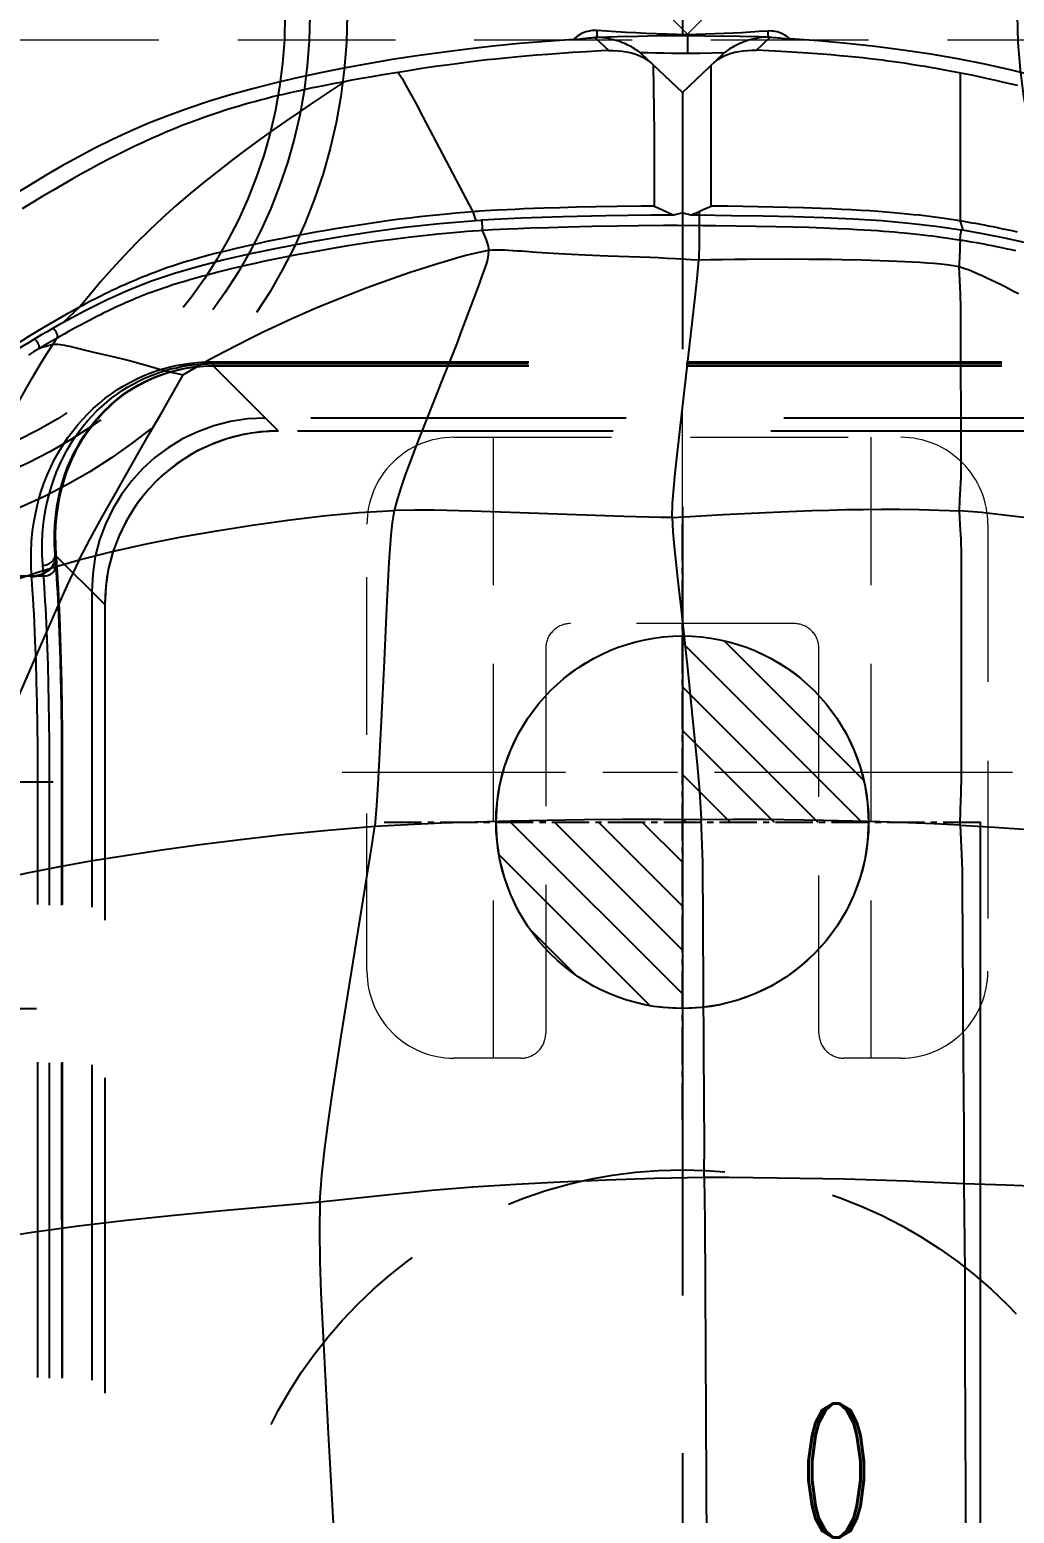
# Model space of a CAD drawing. Header units: inches. Extents: x 143011 to 144494, y -46023 to -44974.
# Drawn here: x 143759.3 to 143798.9, y -45371.7 to -45312 of the extents above; entities that cross this region are included whole.
import ezdxf

# ---------------------------------------------------------------- set-up
doc = ezdxf.new("R2010")
doc.units = ezdxf.units.IN
doc.header["$LTSCALE"] = 2
doc.header["$MEASUREMENT"] = 0
for name, pattern in [('ACAD_ISO08W100', [36, 24, -3, 6, -3]), ('CENTER', [50.8, 31.75, -6.35, 6.35, -6.35]), ('CENTER2', [1.125, 0.75, -0.125, 0.125, -0.125]), ('DASHED', [0.75, 0.5, -0.25]), ('HIDDEN', [9.525, 6.35, -3.175]), ('HIDDEN2', [4.7625, 3.175, -1.5875])]:
    doc.linetypes.add(name, pattern=pattern)
doc.layers.get('0').update_dxf_attribs({"linetype": 'CONTINUOUS'})
for name, color, linetype in [('CAV-COR', 1, 'CONTINUOUS'), ('DEFAULT_2', 8, 'HIDDEN'), ('PIN', 4, 'CONTINUOUS'), ('SP', 3, 'CONTINUOUS'), ('wr2', 41, 'DASHED')]:
    doc.layers.add(name, color=color, linetype=linetype)
for name, color, linetype, lineweight in [('dim', 3, 'CONTINUOUS', 15), ('WR', 122, 'HIDDEN', 18), ('斜頂座', 41, 'CONTINUOUS', 9), ('枕位', 75, 'CONTINUOUS', 15)]:
    doc.layers.add(name, color=color, linetype=linetype, lineweight=lineweight)
doc.styles.add('ROMANC', font='romanc', dxfattribs={"width": 0.6, "height": 1})
doc.styles.get("Standard").update_dxf_attribs({"font": 'txt.shx', "width": 0.67})

# ---------------------------------------------------------------- blocks, each defined once
blk = doc.blocks.new('20151030.171830')
at = {"color": 8, "linetype": 'HIDDEN'}
blk.add_circle((0, 0), 21.5, dxfattribs=at)
at = {"layer": 'SP', "linetype": 'CENTER', "ltscale": 0.25}
for p, q in [((0, -24), (0, 24)), ((-24, 0), (24, 0))]:
    blk.add_line(p, q, dxfattribs=at)
at = {"layer": 'SP', "linetype": 'HIDDEN'}
for radius in [20, 19]:
    blk.add_circle((0, 0), radius, dxfattribs=at)
at = {"layer": 'dim', "insert": (-5.289, -6.05), "char_height": 4.0633, "attachment_point": 5}
blk.add_mtext('Ø40', dxfattribs=at)
at = {"layer": 'SP'}
for s, p in [('S', (-6.081, 3.359)), ('P', (4.334, -7.124))]:
    blk.add_text(s, height=4.582, dxfattribs=at).set_placement(p)
blk = doc.blocks.new('20160901.140447')
at = {"layer": 'wr2', "linetype": 'CENTER', "ltscale": 0.2}
for p, q in [((0, -11), (0, 11)), ((-11, 0), (11, 0))]:
    blk.add_line(p, q, dxfattribs=at)
at = {"layer": 'wr2', "linetype": 'HIDDEN', "ltscale": 0.5}
for radius in [8, 5.5, 4]:
    blk.add_circle((0, 0), radius, dxfattribs=at)
blk = doc.blocks.new('20160916.084916')
at = {"layer": '斜頂座', "linetype": 'ACAD_ISO08W100', "ltscale": 0.25}
for p, q in [((-0.2, 12.5), (-0.2, -14.5)), ((-13.5, 0), (13.5, 0))]:
    blk.add_line(p, q, dxfattribs=at)
at = {"layer": '斜頂座', "linetype": 'HIDDEN2'}
for p, q in [((-7.8, 11.5), (-7.8, -13.5)), ((7.4, 11.5), (7.4, -13.5))]:
    blk.add_line(p, q, dxfattribs=at)
blk.add_lwpolyline([(-5.7, -5, 0.414214), (-4.7, -6), (4.3, -6, 0.414214), (5.3, -5), (5.3, 10.5, -0.414214), (6.3, 11.5), (9, 11.5, -0.414214), (12.5, 8), (12.5, -10, -0.414214), (9, -13.5), (-9, -13.5, -0.414214), (-12.5, -10), (-12.5, 8, -0.414214), (-9, 11.5), (-6.7, 11.5, -0.414214), (-5.7, 10.5), (-5.7, -5, 0.414214)], format="xyb", dxfattribs=at)

msp = doc.modelspace()

# ---------------------------------------------------------------- hatches: boundary and pattern name
at = {"layer": 'PIN', "linetype": 'Continuous'}
h = msp.add_hatch(dxfattribs=at)
h.set_pattern_fill('ANSI31', color=256, scale=10, angle=90, style=0)
h.set_pattern_definition([(135, (144042.1791, -45361.7186), (-0.8838835, -0.8838835), [])])
h.paths.add_polyline_path([(143785.577, -45343.919), (143778.077, -45343.919, 0.414214), (143785.577, -45351.419)])
h.paths.add_polyline_path([(143785.577, -45336.419), (143785.577, -45343.919), (143793.077, -45343.919, 0.414214)])

# ---------------------------------------------------------------- linework, layer by layer
at = {"linetype": 'CENTER', "ltscale": 0.5}
msp.add_line((143785.577, -45026.419), (143785.577, -45526.419), dxfattribs=at)
at = {"linetype": 'ByBlock'}
msp.add_line((143797.577, -45393.919), (143797.577, -45343.919), dxfattribs=at)
at = {"color": 8, "linetype": 'HIDDEN', "ltscale": 0.7}
msp.add_circle((143785.577, -45376.419), 18.5, dxfattribs=at)
at = {"layer": 'CAV-COR', "linetype": 'ByBlock'}
for p, q in [((143782.141, -45312.038), (143782.137, -45312.131)), ((143789.015, -45312.06), (143789.019, -45312.142)), ((143782.052, -45312.319), (143782.611, -45312.847)), ((143782.059, -45312.319), (143782.125, -45312.317)), ((143782.131, -45312.225), (143782.125, -45312.317)), ((143782.971, -45312.293), (143782.125, -45312.317)), ((143782.137, -45312.131), (143782.131, -45312.225)), ((143783.798, -45312.273), (143782.971, -45312.293)), ((143784.606, -45312.259), (143783.798, -45312.273)), ((143786.144, -45312.2), (143785.758, -45312.209)), ((143785.784, -45312.208), (143785.784, -45312.962)), ((143786.478, -45312.254), (143785.784, -45312.251)), ((143786.478, -45312.254), (143787.187, -45312.263)), ((143787.912, -45312.277), (143787.187, -45312.263)), ((143788.558, -45312.833), (143789.111, -45312.31)), ((143789.019, -45312.142), (143789.024, -45312.225)), ((143789.024, -45312.225), (143789.029, -45312.307)), ((143789.03, -45312.307), (143789.094, -45312.309)), ((143777.072, -45313.301), (143776.775, -45313.338)), ((143777.387, -45313.263), (143777.072, -45313.301)), ((143777.721, -45313.225), (143777.387, -45313.263)), ((143778.074, -45313.186), (143777.721, -45313.225)), ((143778.448, -45313.148), (143778.074, -45313.186)), ((143778.843, -45313.109), (143778.448, -45313.148)), ((143779.259, -45313.071), (143778.843, -45313.109)), ((143779.699, -45313.034), (143779.259, -45313.071)), ((143780.163, -45312.998), (143779.699, -45313.034)), ((143780.653, -45312.962), (143780.163, -45312.998)), ((143781.173, -45312.927), (143780.653, -45312.962)), ((143781.723, -45312.893), (143781.173, -45312.927)), ((143784.188, -45312.941), (143783.877, -45312.932)), ((143785.577, -45314.535), (143783.934, -45312.983)), ((143785.577, -45314.535), (143787.219, -45312.983)), ((143786.284, -45312.959), (143785.784, -45312.962)), ((143786.777, -45312.953), (143786.284, -45312.959)), ((143787.263, -45312.943), (143786.777, -45312.953)), ((143789.063, -45312.855), (143788.558, -45312.833)), ((143789.54, -45312.88), (143789.063, -45312.855)), ((143789.989, -45312.906), (143789.54, -45312.88)), ((143790.416, -45312.934), (143789.989, -45312.906)), ((143790.82, -45312.963), (143790.416, -45312.934)), ((143791.204, -45312.992), (143790.82, -45312.963)), ((143791.569, -45313.022), (143791.204, -45312.992)), ((143791.914, -45313.052), (143791.569, -45313.022)), ((143792.24, -45313.082), (143791.914, -45313.052)), ((143792.55, -45313.113), (143792.24, -45313.082)), ((143792.843, -45313.144), (143792.55, -45313.113)), ((143793.12, -45313.175), (143792.843, -45313.144)), ((143793.382, -45313.206), (143793.12, -45313.175)), ((143793.631, -45313.237), (143793.382, -45313.206)), ((143793.867, -45313.268), (143793.631, -45313.237)), ((143794.091, -45313.298), (143793.867, -45313.268)), ((143794.303, -45313.328), (143794.091, -45313.298)), ((143772.993, -45313.915), (143772.578, -45313.988)), ((143773.513, -45313.827), (143772.993, -45313.915)), ((143774.141, -45313.723), (143773.513, -45313.827)), ((143774.631, -45313.645), (143774.141, -45313.723)), ((143774.998, -45313.587), (143774.631, -45313.645)), ((143775.363, -45313.532), (143774.998, -45313.587)), ((143775.727, -45313.479), (143775.363, -45313.532)), ((143776.1, -45313.427), (143775.727, -45313.479)), ((143776.495, -45313.374), (143776.1, -45313.427)), ((143776.775, -45313.338), (143776.495, -45313.374)), ((143784.409, -45313.431), (143784.437, -45316.149)), ((143786.736, -45319.11), (143786.733, -45313.442)), ((143794.6, -45313.372), (143794.303, -45313.328)), ((143794.874, -45313.414), (143794.6, -45313.372)), ((143795.126, -45313.454), (143794.874, -45313.414)), ((143795.359, -45313.493), (143795.126, -45313.454)), ((143795.639, -45313.541), (143795.359, -45313.493)), ((143795.884, -45313.584), (143795.639, -45313.541)), ((143796.145, -45313.631), (143795.884, -45313.584)), ((143796.428, -45313.683), (143796.145, -45313.631)), ((143796.718, -45313.738), (143796.428, -45313.683)), ((143797.001, -45313.794), (143796.718, -45313.738)), ((143796.766, -45313.748), (143796.766, -45319.01)), ((143797.235, -45313.841), (143797.001, -45313.794)), ((143797.468, -45313.889), (143797.235, -45313.841)), ((143797.703, -45313.939), (143797.468, -45313.889)), ((143770.618, -45314.366), (143770.176, -45314.461)), ((143771.958, -45314.101), (143770.59, -45315.02)), ((143771.063, -45314.275), (143770.618, -45314.366)), ((143771.51, -45314.187), (143771.063, -45314.275)), ((143771.958, -45314.101), (143771.51, -45314.187)), ((143772.267, -45314.044), (143771.958, -45314.101)), ((143772.578, -45313.988), (143772.267, -45314.044)), ((143774.433, -45314.22), (143774.855, -45314.997)), ((143797.944, -45313.991), (143797.703, -45313.939)), ((143798.199, -45314.049), (143797.944, -45313.991)), ((143798.474, -45314.112), (143798.199, -45314.049)), ((143798.769, -45314.182), (143798.474, -45314.112)), ((143799.08, -45314.257), (143798.769, -45314.182)), ((143774.855, -45314.997), (143775.129, -45315.512)), ((143785.577, -45314.535), (143785.577, -45319.39)), ((143775.129, -45315.512), (143777.141, -45319.338)), ((143784.437, -45316.149), (143784.446, -45317.99)), ((143784.446, -45317.99), (143784.447, -45319.107)), ((143778.126, -45319.276), (143777.634, -45319.305)), ((143778.529, -45319.255), (143778.126, -45319.276)), ((143778.851, -45319.239), (143778.529, -45319.255)), ((143779.2, -45319.225), (143778.851, -45319.239)), ((143780.004, -45319.194), (143779.2, -45319.225)), ((143780.627, -45319.175), (143780.004, -45319.194)), ((143781.321, -45319.156), (143780.627, -45319.175)), ((143782.091, -45319.139), (143781.321, -45319.156)), ((143782.95, -45319.123), (143782.091, -45319.139)), ((143783.917, -45319.11), (143782.95, -45319.123)), ((143784.447, -45319.107), (143783.917, -45319.11)), ((143784.447, -45319.107), (143784.629, -45319.189)), ((143784.629, -45319.189), (143784.807, -45319.27)), ((143784.807, -45319.27), (143784.981, -45319.352)), ((143786.258, -45319.321), (143786.414, -45319.251)), ((143786.414, -45319.251), (143786.574, -45319.18)), ((143786.574, -45319.18), (143786.736, -45319.11)), ((143787.405, -45319.117), (143786.736, -45319.11)), ((143788.623, -45319.139), (143787.405, -45319.117)), ((143790.453, -45319.185), (143788.623, -45319.139)), ((143791.148, -45319.207), (143790.453, -45319.185)), ((143791.585, -45319.223), (143791.148, -45319.207)), ((143791.999, -45319.24), (143791.585, -45319.223)), ((143792.392, -45319.26), (143791.999, -45319.24)), ((143792.765, -45319.281), (143792.392, -45319.26)), ((143793.12, -45319.304), (143792.765, -45319.281)), ((143796.766, -45319.01), (143796.768, -45319.709)), ((143777.141, -45319.338), (143777.267, -45319.696)), ((143785.577, -45319.39), (143785.539, -45319.398)), ((143785.614, -45319.398), (143785.539, -45319.398)), ((143785.614, -45319.398), (143785.577, -45319.39)), ((143785.922, -45319.477), (143786.032, -45319.425)), ((143786.26, -45319.479), (143785.922, -45319.477)), ((143786.032, -45319.425), (143786.144, -45319.373)), ((143786.144, -45319.373), (143786.258, -45319.321)), ((143786.258, -45319.674), (143786.257, -45319.819)), ((143786.257, -45319.819), (143786.257, -45319.895)), ((143786.416, -45319.897), (143786.257, -45319.895)), ((143786.258, -45319.321), (143786.261, -45319.479)), ((143793.456, -45319.327), (143793.12, -45319.304)), ((143793.776, -45319.351), (143793.456, -45319.327)), ((143794.077, -45319.376), (143793.776, -45319.351)), ((143794.361, -45319.401), (143794.077, -45319.376)), ((143794.627, -45319.427), (143794.361, -45319.401)), ((143794.877, -45319.454), (143794.627, -45319.427)), ((143795.11, -45319.48), (143794.877, -45319.454)), ((143795.329, -45319.506), (143795.11, -45319.48)), ((143795.535, -45319.532), (143795.329, -45319.506)), ((143795.733, -45319.558), (143795.535, -45319.532)), ((143795.925, -45319.585), (143795.733, -45319.558)), ((143796.768, -45319.709), (143796.876, -45320.083)), ((143797.39, -45319.814), (143797.252, -45319.79)), ((143797.6, -45319.852), (143797.39, -45319.814)), ((143797.746, -45319.88), (143797.6, -45319.852)), ((143797.901, -45319.91), (143797.746, -45319.88)), ((143773.809, -45320.464), (143773.358, -45320.525)), ((143774.236, -45320.408), (143773.809, -45320.464)), ((143774.642, -45320.358), (143774.236, -45320.408)), ((143775.027, -45320.313), (143774.642, -45320.358)), ((143775.391, -45320.273), (143775.027, -45320.313)), ((143775.733, -45320.237), (143775.391, -45320.273)), ((143776.055, -45320.207), (143775.733, -45320.237)), ((143776.358, -45320.18), (143776.055, -45320.207)), ((143777.937, -45320.07), (143777.569, -45320.092)), ((143778.249, -45320.053), (143777.937, -45320.07)), ((143778.568, -45320.038), (143778.249, -45320.053)), ((143778.973, -45320.021), (143778.568, -45320.038)), ((143779.467, -45320.003), (143778.973, -45320.021)), ((143780.183, -45319.979), (143779.467, -45320.003)), ((143780.966, -45319.957), (143780.183, -45319.979)), ((143781.936, -45319.934), (143780.966, -45319.957)), ((143782.973, -45319.913), (143781.936, -45319.934)), ((143783.814, -45319.902), (143782.973, -45319.913)), ((143786.929, -45319.901), (143786.416, -45319.897)), ((143789.345, -45319.942), (143786.929, -45319.901)), ((143790.033, -45319.958), (143789.345, -45319.942)), ((143790.67, -45319.976), (143790.033, -45319.958)), ((143791.256, -45319.996), (143790.67, -45319.976)), ((143791.795, -45320.018), (143791.256, -45319.996)), ((143792.293, -45320.041), (143791.795, -45320.018)), ((143792.603, -45320.058), (143792.293, -45320.041)), ((143792.896, -45320.074), (143792.603, -45320.058)), ((143793.172, -45320.091), (143792.896, -45320.074)), ((143793.43, -45320.109), (143793.172, -45320.091)), ((143793.673, -45320.126), (143793.43, -45320.109)), ((143793.902, -45320.144), (143793.673, -45320.126)), ((143794.118, -45320.162), (143793.902, -45320.144)), ((143794.321, -45320.181), (143794.118, -45320.162)), ((143794.513, -45320.199), (143794.321, -45320.181)), ((143794.78, -45320.226), (143794.513, -45320.199)), ((143795.027, -45320.252), (143794.78, -45320.226)), ((143795.255, -45320.278), (143795.027, -45320.252)), ((143795.462, -45320.302), (143795.255, -45320.278)), ((143795.649, -45320.325), (143795.462, -45320.302)), ((143795.821, -45320.347), (143795.649, -45320.325)), ((143795.985, -45320.369), (143795.821, -45320.347)), ((143796.195, -45320.398), (143795.985, -45320.369)), ((143796.876, -45320.083), (143796.806, -45320.073)), ((143798.153, -45319.96), (143797.901, -45319.91)), ((143798.434, -45320.018), (143798.153, -45319.96)), ((143798.637, -45320.061), (143798.434, -45320.018)), ((143798.852, -45320.108), (143798.637, -45320.061)), ((143799.078, -45320.16), (143798.852, -45320.108)), ((143770.977, -45320.905), (143770.362, -45321.016)), ((143771.56, -45320.805), (143770.977, -45320.905)), ((143772.111, -45320.713), (143771.56, -45320.805)), ((143773.358, -45320.525), (143772.882, -45320.594)), ((143780.143, -45321.001), (143779.71, -45320.972)), ((143780.611, -45321.028), (143780.143, -45321.001)), ((143781.119, -45321.055), (143780.611, -45321.028)), ((143781.671, -45321.081), (143781.119, -45321.055)), ((143782.582, -45321.119), (143781.671, -45321.081)), ((143797.223, -45320.557), (143797.018, -45320.523)), ((143797.427, -45320.593), (143797.223, -45320.557)), ((143797.578, -45320.62), (143797.427, -45320.593)), ((143797.73, -45320.648), (143797.578, -45320.62)), ((143797.886, -45320.678), (143797.73, -45320.648)), ((143798.052, -45320.711), (143797.886, -45320.678)), ((143798.234, -45320.748), (143798.052, -45320.711)), ((143798.438, -45320.79), (143798.234, -45320.748)), ((143798.666, -45320.838), (143798.438, -45320.79)), ((143798.832, -45320.875), (143798.666, -45320.838)), ((143799.011, -45320.915), (143798.832, -45320.875)), ((143789.695, -45321.252), (143788.174, -45321.254)), ((143790.67, -45321.255), (143789.695, -45321.252)), ((143792.802, -45321.289), (143792.001, -45321.271)), ((143761.971, -45322.83), (143761.726, -45322.956)), ((143762.137, -45322.745), (143761.971, -45322.83)), ((143762.308, -45322.659), (143762.137, -45322.745)), ((143777.316, -45322.453), (143776.692, -45324.112)), ((143785.497, -45327.948), (143786.095, -45322.771)), ((143761.325, -45323.17), (143760.628, -45323.812)), ((143761.726, -45322.956), (143761.486, -45323.083)), ((143762.289, -45323.412), (143762.146, -45323.484)), ((143762.441, -45323.338), (143762.289, -45323.412)), ((143760.246, -45324.026), (143760, -45324.167)), ((143760.502, -45323.882), (143760.246, -45324.026)), ((143760.628, -45323.812), (143760.502, -45323.882)), ((143761.016, -45324.077), (143760.861, -45324.164)), ((143761.136, -45324.011), (143761.016, -45324.077)), ((143761.262, -45323.943), (143761.136, -45324.011)), ((143761.396, -45323.871), (143761.262, -45323.943)), ((143761.541, -45323.794), (143761.396, -45323.871)), ((143761.703, -45323.71), (143761.541, -45323.794)), ((143761.881, -45323.618), (143761.703, -45323.71)), ((143762.009, -45323.552), (143761.881, -45323.618)), ((143762.146, -45323.484), (143762.009, -45323.552)), ((143759.751, -45324.311), (143759.501, -45324.458)), ((143760, -45324.167), (143759.751, -45324.311)), ((143760.285, -45324.599), (143760.226, -45324.686)), ((143760.344, -45324.511), (143760.285, -45324.599)), ((143760.405, -45324.422), (143760.344, -45324.511)), ((143760.709, -45324.249), (143760.482, -45324.378)), ((143760.861, -45324.164), (143760.709, -45324.249)), ((143776.492, -45324.635), (143776.281, -45325.179)), ((143776.692, -45324.112), (143776.492, -45324.635)), ((143759.452, -45324.981), (143759.245, -45325.106)), ((143759.664, -45324.854), (143759.452, -45324.981)), ((143759.946, -45324.688), (143759.664, -45324.854)), ((143761.812, -45324.971), (143762.531, -45325.141)), ((143762.531, -45325.141), (143763.04, -45325.265)), ((143776.281, -45325.179), (143775.94, -45326.039)), ((143763.988, -45325.514), (143764.582, -45325.687)), ((143775.94, -45326.039), (143775.302, -45327.636)), ((143775.302, -45327.636), (143775.02, -45328.348)), ((143796.803, -45329.555), (143796.805, -45328.009)), ((143777.095, -45331.398), (143775.59, -45331.357)), ((143779.796, -45331.483), (143777.095, -45331.398)), ((143783.221, -45331.605), (143779.796, -45331.483)), ((143784.225, -45331.636), (143783.221, -45331.605)), ((143785.169, -45331.648), (143785.66, -45331.626)), ((143773.762, -45333.446), (143773.668, -45335.28)), ((143796.817, -45335.994), (143796.814, -45333.157)), ((143785.386, -45334.095), (143785.541, -45335.484)), ((143773.668, -45335.28), (143773.572, -45337.418)), ((143785.541, -45335.484), (143785.793, -45337.833)), ((143773.572, -45337.418), (143773.447, -45339.832)), ((143785.793, -45337.833), (143785.979, -45339.614)), ((143773.447, -45339.832), (143773.321, -45342.4)), ((143796.822, -45342.06), (143796.814, -45340.629)), ((143773.08, -45344.884), (143773.195, -45344.082)), ((143786.397, -45345.546), (143786.337, -45343.8)), ((143788.869, -45343.813), (143787.619, -45343.803)), ((143771.843, -45352.537), (143773.08, -45344.884)), ((143786.426, -45350.569), (143786.397, -45345.546)), ((143786.459, -45355.251), (143786.426, -45350.569)), ((143771.494, -45354.797), (143771.843, -45352.537)), ((143796.909, -45356.346), (143796.916, -45358.47)), ((143786.456, -45358.208), (143786.484, -45359.982)), ((143786.456, -45358.208), (143787.463, -45358.21)), ((143787.463, -45358.21), (143789.4, -45358.232)), ((143796.916, -45358.47), (143796.946, -45362.032)), ((143770.987, -45359.209), (143773.922, -45358.892)), ((143786.484, -45359.982), (143786.559, -45373.915)), ((143771.312, -45368.533), (143771.594, -45373.506)), ((143796.972, -45371.61), (143796.973, -45375.759))]:
    msp.add_line(p, q, dxfattribs=at)
for points in [[(143782.141, -45312.038), (143782.078, -45312.035), (143782.014, -45312.036), (143781.95, -45312.04), (143781.885, -45312.048), (143781.82, -45312.059), (143781.755, -45312.074), (143781.69, -45312.094), (143781.624, -45312.117), (143781.56, -45312.145), (143781.496, -45312.176), (143781.432, -45312.212), (143781.371, -45312.253), (143781.31, -45312.297), (143781.252, -45312.345), (143781.194, -45312.397)], [(143785.808, -45312.209), (143785.373, -45312.198), (143784.945, -45312.186), (143784.525, -45312.171), (143784.114, -45312.153), (143783.71, -45312.134), (143783.311, -45312.112), (143782.916, -45312.089), (143782.526, -45312.065), (143782.141, -45312.038)], [(143789.015, -45312.06), (143788.672, -45312.083), (143788.325, -45312.105), (143787.974, -45312.125), (143787.62, -45312.143), (143787.262, -45312.16), (143786.897, -45312.175), (143786.524, -45312.188), (143786.144, -45312.2)], [(143789.914, -45312.377), (143789.844, -45312.319), (143789.773, -45312.267), (143789.7, -45312.221), (143789.625, -45312.181), (143789.549, -45312.146), (143789.472, -45312.117), (143789.395, -45312.095), (143789.318, -45312.077), (143789.242, -45312.065), (143789.166, -45312.058), (143789.09, -45312.056), (143789.015, -45312.06)], [(143781.194, -45312.397), (143780.1, -45312.475), (143779.024, -45312.566), (143777.964, -45312.67), (143776.922, -45312.787), (143775.897, -45312.917), (143774.887, -45313.059), (143773.894, -45313.212), (143772.916, -45313.377), (143771.954, -45313.555), (143771.006, -45313.744), (143770.075, -45313.945), (143769.162, -45314.16), (143768.266, -45314.389), (143767.389, -45314.631), (143766.535, -45314.889), (143765.705, -45315.164), (143764.898, -45315.455), (143764.117, -45315.761), (143763.363, -45316.085), (143762.635, -45316.424), (143761.928, -45316.774), (143761.245, -45317.134), (143760.583, -45317.504), (143759.935, -45317.879), (143759.3, -45318.26), (143758.678, -45318.645)], [(143781.194, -45312.397), (143781.289, -45312.389), (143781.381, -45312.381), (143781.469, -45312.372), (143781.552, -45312.363), (143781.632, -45312.354), (143781.709, -45312.345), (143781.783, -45312.338), (143781.854, -45312.332), (143781.923, -45312.327), (143781.992, -45312.322), (143782.059, -45312.319)], [(143783.785, -45312.86), (143783.733, -45312.823), (143783.677, -45312.785), (143783.616, -45312.748), (143783.551, -45312.71), (143783.483, -45312.672), (143783.411, -45312.635), (143783.335, -45312.599), (143783.256, -45312.563), (143783.173, -45312.529), (143783.086, -45312.496), (143782.996, -45312.464), (143782.902, -45312.435), (143782.804, -45312.408), (143782.701, -45312.383), (143782.595, -45312.361), (143782.484, -45312.343), (143782.368, -45312.33), (143782.249, -45312.321), (143782.125, -45312.318)], [(143785.784, -45312.251), (143785.396, -45312.252), (143784.606, -45312.259)], [(143789.029, -45312.308), (143788.905, -45312.312), (143788.785, -45312.321), (143788.669, -45312.336), (143788.557, -45312.355), (143788.449, -45312.377), (143788.345, -45312.403), (143788.245, -45312.432), (143788.149, -45312.463), (143788.058, -45312.496), (143787.97, -45312.53), (143787.886, -45312.566), (143787.806, -45312.602), (143787.73, -45312.64), (143787.657, -45312.678), (143787.589, -45312.716), (143787.524, -45312.754), (143787.464, -45312.793), (143787.407, -45312.831), (143787.355, -45312.869), (143787.307, -45312.906), (143787.263, -45312.943)], [(143789.029, -45312.307), (143788.653, -45312.296), (143787.912, -45312.277)], [(143789.094, -45312.309), (143789.159, -45312.312), (143789.225, -45312.316)], [(143789.225, -45312.316), (143789.292, -45312.32), (143789.36, -45312.326), (143789.431, -45312.332), (143789.504, -45312.339), (143789.579, -45312.347), (143789.658, -45312.355), (143789.74, -45312.362), (143789.914, -45312.377)], [(143799.87, -45313.884), (143798.824, -45313.631), (143797.758, -45313.395), (143796.676, -45313.181), (143795.576, -45312.992), (143794.46, -45312.825), (143793.335, -45312.68), (143792.203, -45312.557), (143791.063, -45312.456), (143789.914, -45312.377)], [(143782.611, -45312.847), (143782.306, -45312.862), (143781.723, -45312.893)], [(143782.611, -45312.847), (143782.795, -45312.844), (143782.975, -45312.85), (143783.148, -45312.865), (143783.315, -45312.89), (143783.475, -45312.923), (143783.625, -45312.964), (143783.766, -45313.012), (143783.896, -45313.066), (143784.016, -45313.127)], [(143783.877, -45312.932), (143783.833, -45312.896), (143783.785, -45312.86)], [(143783.877, -45312.932), (143783.887, -45312.94), (143783.897, -45312.949), (143783.906, -45312.957), (143783.916, -45312.965), (143783.925, -45312.974), (143783.934, -45312.983)], [(143784.016, -45313.127), (143784.126, -45313.193), (143784.224, -45313.264), (143784.312, -45313.34)], [(143785.784, -45312.962), (143785.459, -45312.96), (143785.137, -45312.958), (143784.817, -45312.954), (143784.501, -45312.948), (143784.188, -45312.941)], [(143786.844, -45313.337), (143786.933, -45313.26), (143787.033, -45313.188), (143787.144, -45313.12)], [(143787.144, -45313.12), (143787.267, -45313.058), (143787.4, -45313.002), (143787.543, -45312.953), (143787.695, -45312.912), (143787.855, -45312.878), (143788.023, -45312.853), (143788.196, -45312.838), (143788.375, -45312.831), (143788.558, -45312.833)], [(143787.263, -45312.943), (143787.255, -45312.949), (143787.248, -45312.956), (143787.241, -45312.963), (143787.233, -45312.969), (143787.226, -45312.976), (143787.219, -45312.983)], [(143774.141, -45313.723), (143774.29, -45313.969), (143774.433, -45314.22)], [(143770.176, -45314.461), (143769.956, -45314.509), (143769.737, -45314.559), (143769.518, -45314.609), (143769.299, -45314.661), (143769.079, -45314.715), (143768.857, -45314.771), (143768.632, -45314.829), (143768.404, -45314.89), (143768.171, -45314.954), (143767.933, -45315.022), (143767.688, -45315.093), (143767.437, -45315.169), (143767.178, -45315.25), (143766.912, -45315.337), (143766.638, -45315.429), (143766.357, -45315.526), (143766.068, -45315.63), (143765.773, -45315.74), (143765.47, -45315.856), (143765.162, -45315.98), (143764.847, -45316.109), (143764.526, -45316.246), (143764.2, -45316.391), (143763.868, -45316.542), (143763.531, -45316.701), (143763.188, -45316.867), (143762.84, -45317.041), (143762.486, -45317.222), (143762.126, -45317.411), (143761.759, -45317.607), (143761.385, -45317.812), (143761.006, -45318.025), (143760.62, -45318.246), (143760.226, -45318.476), (143759.824, -45318.713), (143759.415, -45318.959), (143758.997, -45319.216)], [(143770.59, -45315.02), (143770.106, -45315.348), (143769.609, -45315.691), (143769.095, -45316.05), (143768.564, -45316.429), (143768.019, -45316.829), (143767.465, -45317.246), (143766.902, -45317.682), (143766.332, -45318.136), (143765.765, -45318.604), (143765.203, -45319.086), (143764.648, -45319.584), (143764.11, -45320.092), (143763.591, -45320.607), (143763.089, -45321.128), (143762.61, -45321.646), (143762.157, -45322.158), (143761.729, -45322.666), (143761.325, -45323.17)], [(143777.267, -45319.696), (143775.8, -45319.817), (143774.391, -45319.976), (143773.038, -45320.158), (143771.742, -45320.359), (143770.5, -45320.573), (143769.314, -45320.797), (143768.195, -45321.031), (143767.134, -45321.276), (143766.108, -45321.539), (143765.131, -45321.824), (143764.204, -45322.136), (143763.293, -45322.492), (143762.391, -45322.898), (143761.505, -45323.34), (143760.628, -45323.812)], [(143776.109, -45319.429), (143775.377, -45319.503), (143774.996, -45319.544), (143774.603, -45319.59), (143774.198, -45319.641), (143773.784, -45319.695), (143773.356, -45319.755), (143772.918, -45319.819), (143772.478, -45319.886), (143772.036, -45319.956), (143771.593, -45320.029), (143771.159, -45320.103), (143770.738, -45320.177), (143770.327, -45320.251), (143769.932, -45320.324), (143769.556, -45320.397), (143769.195, -45320.469), (143768.85, -45320.54), (143768.521, -45320.61), (143768.208, -45320.678), (143767.907, -45320.746), (143767.619, -45320.813), (143767.342, -45320.879), (143767.075, -45320.945), (143766.818, -45321.01), (143766.571, -45321.074), (143766.331, -45321.138), (143766.098, -45321.202), (143765.873, -45321.267), (143765.655, -45321.331), (143765.445, -45321.395), (143765.242, -45321.46), (143765.047, -45321.524), (143764.86, -45321.587), (143764.68, -45321.651), (143764.507, -45321.714), (143764.34, -45321.776), (143764.179, -45321.837), (143764.024, -45321.897), (143763.875, -45321.956), (143763.732, -45322.014), (143763.595, -45322.071), (143763.463, -45322.127), (143763.336, -45322.181), (143763.214, -45322.235), (143763.098, -45322.286), (143762.986, -45322.337), (143762.878, -45322.386), (143762.775, -45322.434), (143762.676, -45322.481), (143762.579, -45322.527), (143762.486, -45322.572), (143762.308, -45322.659)], [(143777.141, -45319.338), (143776.804, -45319.36), (143776.46, -45319.392), (143776.109, -45319.429)], [(143777.634, -45319.305), (143777.436, -45319.317), (143777.338, -45319.323), (143777.239, -45319.33), (143777.141, -45319.338)], [(143777.496, -45319.681), (143777.458, -45319.683), (143777.267, -45319.696)], [(143780.763, -45319.544), (143779.92, -45319.57), (143779.094, -45319.6), (143778.286, -45319.635), (143777.496, -45319.681)], [(143777.496, -45319.681), (143777.501, -45319.725), (143777.506, -45319.773), (143777.51, -45319.824), (143777.513, -45319.875), (143777.515, -45319.926), (143777.517, -45319.974), (143777.518, -45320.02), (143777.517, -45320.06), (143777.516, -45320.095)], [(143785.236, -45319.476), (143784.308, -45319.479), (143783.396, -45319.489), (143782.501, -45319.504), (143780.763, -45319.544)], [(143785.38, -45319.892), (143785.095, -45319.891), (143784.813, -45319.892), (143783.814, -45319.902)], [(143784.981, -45319.352), (143785.152, -45319.435), (143785.236, -45319.476)], [(143785.539, -45319.398), (143785.485, -45319.41), (143785.432, -45319.422), (143785.381, -45319.435), (143785.331, -45319.449), (143785.283, -45319.462), (143785.236, -45319.476)], [(143786.257, -45319.895), (143785.96, -45319.897), (143785.38, -45319.892)], [(143785.922, -45319.477), (143785.872, -45319.463), (143785.822, -45319.448), (143785.771, -45319.435), (143785.719, -45319.422), (143785.667, -45319.409), (143785.614, -45319.398)], [(143786.257, -45319.895), (143786.256, -45320.35), (143786.255, -45320.581), (143786.252, -45320.813), (143786.247, -45321.047), (143786.238, -45321.282)], [(143786.26, -45319.479), (143786.259, -45319.524), (143786.258, -45319.674)], [(143796.806, -45320.073), (143795.78, -45319.926), (143794.712, -45319.803), (143793.605, -45319.706), (143792.458, -45319.635), (143791.277, -45319.583), (143790.066, -45319.545), (143788.826, -45319.518), (143787.557, -45319.495), (143786.26, -45319.479)], [(143796.582, -45319.679), (143796.395, -45319.652), (143796.301, -45319.638), (143795.925, -45319.585)], [(143796.768, -45319.709), (143796.676, -45319.693), (143796.582, -45319.679)], [(143797.252, -45319.79), (143797.183, -45319.777), (143797.114, -45319.765), (143797.045, -45319.754), (143796.976, -45319.743), (143796.907, -45319.731), (143796.838, -45319.719), (143796.768, -45319.709)], [(143776.912, -45320.136), (143776.78, -45320.146), (143776.358, -45320.18)], [(143777.569, -45320.092), (143777.402, -45320.102), (143776.912, -45320.136)], [(143777.516, -45320.095), (143777.559, -45320.19), (143777.6, -45320.283), (143777.64, -45320.375), (143777.678, -45320.466), (143777.711, -45320.555), (143777.739, -45320.643), (143777.761, -45320.731), (143777.774, -45320.817), (143777.779, -45320.903)], [(143796.761, -45320.482), (143796.709, -45320.474), (143796.195, -45320.398)], [(143796.761, -45320.482), (143796.755, -45320.656), (143796.748, -45320.833), (143796.734, -45321.191)], [(143796.806, -45320.073), (143796.794, -45320.117), (143796.784, -45320.164), (143796.774, -45320.214), (143796.767, -45320.264), (143796.761, -45320.314), (143796.758, -45320.362), (143796.756, -45320.407), (143796.757, -45320.447), (143796.761, -45320.482)], [(143797.018, -45320.523), (143796.864, -45320.498), (143796.812, -45320.49), (143796.761, -45320.482)], [(143805.191, -45322.341), (143804.217, -45321.998), (143803.256, -45321.675), (143802.307, -45321.372), (143801.37, -45321.092), (143800.441, -45320.838), (143799.525, -45320.61), (143798.626, -45320.408), (143797.742, -45320.232), (143796.876, -45320.083)], [(143770.362, -45321.016), (143770.04, -45321.076), (143769.709, -45321.14), (143769.377, -45321.206), (143769.04, -45321.274), (143768.703, -45321.345), (143768.375, -45321.417), (143768.062, -45321.487), (143767.759, -45321.556), (143767.469, -45321.625), (143767.194, -45321.691), (143766.933, -45321.756), (143766.682, -45321.821), (143766.442, -45321.884), (143766.213, -45321.945), (143765.993, -45322.006), (143765.783, -45322.066), (143765.581, -45322.125), (143765.388, -45322.183), (143765.203, -45322.241), (143765.026, -45322.297), (143764.856, -45322.353), (143764.692, -45322.408), (143764.535, -45322.462), (143764.384, -45322.516), (143764.237, -45322.569), (143764.097, -45322.621), (143763.962, -45322.673), (143763.832, -45322.724), (143763.708, -45322.774), (143763.588, -45322.822), (143763.473, -45322.87), (143763.362, -45322.917), (143763.256, -45322.963), (143763.153, -45323.008), (143763.054, -45323.052), (143762.957, -45323.095), (143762.774, -45323.179)], [(143777.779, -45320.903), (143777.498, -45320.952), (143777.211, -45321.016), (143776.918, -45321.09), (143776.618, -45321.17), (143776.312, -45321.256), (143775.998, -45321.348), (143775.677, -45321.447), (143775.348, -45321.551), (143775.01, -45321.661), (143774.663, -45321.775), (143774.307, -45321.894), (143773.94, -45322.02), (143773.564, -45322.153), (143773.179, -45322.292), (143772.782, -45322.44), (143772.376, -45322.595), (143771.959, -45322.759), (143771.531, -45322.932), (143771.093, -45323.113), (143770.644, -45323.304), (143770.183, -45323.506), (143769.712, -45323.717), (143769.229, -45323.939), (143768.731, -45324.176), (143768.218, -45324.427), (143767.69, -45324.692), (143767.143, -45324.974), (143766.575, -45325.277), (143765.988, -45325.603), (143765.475, -45325.898)], [(143772.882, -45320.594), (143772.632, -45320.632), (143772.111, -45320.713)], [(143777.779, -45320.903), (143777.765, -45321.076), (143777.728, -45321.256), (143777.672, -45321.442), (143777.607, -45321.633)], [(143779.71, -45320.972), (143779.119, -45320.929), (143778.935, -45320.917), (143778.757, -45320.906), (143778.583, -45320.897), (143778.414, -45320.889), (143778.249, -45320.884), (143778.088, -45320.882), (143777.931, -45320.887), (143777.779, -45320.903)], [(143777.607, -45321.633), (143777.468, -45322.032), (143777.394, -45322.239), (143777.316, -45322.453)], [(143785.301, -45321.231), (143784.966, -45321.213), (143784.622, -45321.197), (143784.276, -45321.183), (143782.582, -45321.119)], [(143786.238, -45321.282), (143785.935, -45321.271), (143785.301, -45321.231)], [(143786.095, -45322.771), (143786.175, -45322.025), (143786.238, -45321.282)], [(143788.174, -45321.254), (143787.671, -45321.259), (143787.183, -45321.267), (143786.705, -45321.278), (143786.238, -45321.282)], [(143792.001, -45321.271), (143791.574, -45321.264), (143790.67, -45321.255)], [(143796.726, -45321.56), (143796.484, -45321.514), (143796.232, -45321.48), (143795.972, -45321.452), (143795.704, -45321.426), (143795.429, -45321.403), (143795.143, -45321.383), (143794.846, -45321.365), (143794.539, -45321.35), (143794.219, -45321.336), (143793.886, -45321.322), (143793.54, -45321.31), (143792.802, -45321.289)], [(143796.734, -45321.191), (143796.728, -45321.374), (143796.726, -45321.56)], [(143796.791, -45323.802), (143796.789, -45323.21), (143796.776, -45322.641), (143796.748, -45322.09), (143796.726, -45321.56)], [(143799.106, -45322.641), (143798.916, -45322.541), (143798.728, -45322.444), (143798.543, -45322.349), (143798.361, -45322.258), (143798.183, -45322.17), (143798.009, -45322.087), (143797.84, -45322.007), (143797.676, -45321.931), (143797.518, -45321.861), (143797.366, -45321.795), (143797.221, -45321.733), (143797.085, -45321.678), (143796.957, -45321.629), (143796.837, -45321.589), (143796.726, -45321.56)], [(143761.325, -45323.17), (143761.087, -45323.297), (143760.838, -45323.435), (143760.074, -45323.874)], [(143761.486, -45323.083), (143761.406, -45323.126), (143761.325, -45323.17)], [(143762.774, -45323.179), (143762.687, -45323.22), (143762.603, -45323.26), (143762.441, -45323.338)], [(143760.074, -45323.874), (143759.814, -45324.026), (143759.549, -45324.184), (143759.279, -45324.348), (143759.005, -45324.518), (143758.728, -45324.692), (143758.447, -45324.87), (143758.16, -45325.055), (143757.866, -45325.246), (143757.567, -45325.443), (143756.949, -45325.858)], [(143760.246, -45324.026), (143760.283, -45324.06), (143760.316, -45324.1), (143760.346, -45324.145), (143760.371, -45324.192), (143760.391, -45324.241), (143760.404, -45324.29), (143760.411, -45324.337), (143760.412, -45324.382), (143760.405, -45324.422)], [(143796.805, -45328.009), (143796.788, -45325.035), (143796.791, -45323.802)], [(143759.501, -45324.458), (143759.245, -45324.611), (143758.996, -45324.762), (143758.753, -45324.911), (143758.516, -45325.059), (143758.286, -45325.204), (143758.06, -45325.349), (143757.838, -45325.492), (143757.409, -45325.774)], [(143759.501, -45324.458), (143759.538, -45324.492), (143759.572, -45324.532), (143759.603, -45324.576), (143759.628, -45324.623), (143759.649, -45324.672), (143759.663, -45324.721), (143759.67, -45324.768), (143759.671, -45324.813), (143759.664, -45324.854)], [(143760.482, -45324.378), (143760.335, -45324.462), (143759.946, -45324.688)], [(143760.226, -45324.686), (143760.33, -45324.673), (143760.428, -45324.674), (143760.523, -45324.684), (143760.617, -45324.698), (143760.714, -45324.714), (143760.812, -45324.732), (143760.911, -45324.753), (143761.013, -45324.776)], [(143758.019, -45328.506), (143758.874, -45326.962), (143759.147, -45326.477), (143759.417, -45326.007), (143759.686, -45325.551), (143759.953, -45325.111), (143760.226, -45324.686)], [(143760.226, -45324.686), (143760.14, -45324.706), (143760.05, -45324.729), (143759.957, -45324.756), (143759.861, -45324.786), (143759.764, -45324.819), (143759.664, -45324.854)], [(143761.013, -45324.776), (143761.222, -45324.828), (143761.812, -45324.971)], [(143763.04, -45325.265), (143763.409, -45325.356), (143763.6, -45325.406), (143763.793, -45325.459), (143763.988, -45325.514)], [(143764.582, -45325.687), (143764.786, -45325.745), (143764.987, -45325.796), (143765.183, -45325.84), (143765.359, -45325.874), (143765.475, -45325.898)], [(143763.166, -45329.939), (143764.14, -45328.243), (143764.616, -45327.425), (143765.076, -45326.619), (143765.475, -45325.898)], [(143785.169, -45331.648), (143785.187, -45331.068), (143785.23, -45330.472), (143785.289, -45329.861), (143785.497, -45327.948)], [(143775.02, -45328.348), (143774.873, -45328.726), (143774.562, -45329.537)], [(143761.297, -45333.354), (143761.74, -45332.5), (143762.206, -45331.649), (143762.681, -45330.797), (143763.166, -45329.939)], [(143774.562, -45329.537), (143774.404, -45329.969), (143774.251, -45330.419), (143774.104, -45330.883), (143773.978, -45331.362)], [(143796.733, -45331.383), (143796.749, -45330.949), (143796.78, -45330.5), (143796.799, -45330.035), (143796.803, -45329.555)], [(143761.297, -45333.354), (143762.624, -45333.011), (143764.001, -45332.703), (143765.41, -45332.431), (143766.832, -45332.181), (143768.26, -45331.952), (143769.69, -45331.749), (143771.122, -45331.58), (143772.554, -45331.445), (143773.978, -45331.362)], [(143773.978, -45331.362), (143773.897, -45331.847), (143773.84, -45332.356), (143773.795, -45332.89), (143773.762, -45333.446)], [(143775.59, -45331.357), (143774.797, -45331.349), (143773.978, -45331.362)], [(143785.169, -45331.648), (143784.705, -45331.648), (143784.225, -45331.636)], [(143785.169, -45331.648), (143785.198, -45332.221), (143785.251, -45332.82), (143785.314, -45333.445), (143785.386, -45334.095)], [(143785.66, -45331.626), (143787.226, -45331.528), (143787.779, -45331.497)], [(143787.779, -45331.497), (143788.937, -45331.441), (143789.542, -45331.416)], [(143789.542, -45331.416), (143790.81, -45331.37), (143791.473, -45331.35), (143792.158, -45331.332), (143792.864, -45331.32), (143793.59, -45331.314), (143794.339, -45331.316), (143795.114, -45331.326), (143795.912, -45331.346), (143796.733, -45331.383)], [(143796.814, -45333.157), (143796.797, -45332.536), (143796.76, -45331.945), (143796.733, -45331.383)], [(143805.214, -45332.617), (143804.248, -45332.435), (143803.297, -45332.263), (143802.339, -45332.097), (143801.371, -45331.938), (143800.402, -45331.791), (143799.449, -45331.661), (143798.523, -45331.547), (143797.617, -45331.451), (143796.733, -45331.383)], [(143752.941, -45336.683), (143753.31, -45336.489), (143753.705, -45336.285), (143754.121, -45336.08), (143754.555, -45335.873), (143755.007, -45335.663), (143755.481, -45335.448), (143755.978, -45335.228), (143756.502, -45335.005), (143757.057, -45334.778), (143757.645, -45334.546), (143758.27, -45334.31), (143758.943, -45334.071), (143759.669, -45333.831), (143760.453, -45333.592), (143761.297, -45333.354)], [(143761.297, -45333.354), (143760.797, -45334.393), (143760.338, -45335.413)], [(143760.338, -45335.413), (143759.487, -45337.35), (143759.087, -45338.274), (143758.704, -45339.181), (143758.337, -45340.075), (143757.989, -45340.953), (143757.658, -45341.818), (143757.346, -45342.667), (143757.05, -45343.503), (143756.767, -45344.327), (143756.494, -45345.14), (143756.23, -45345.941), (143755.991, -45346.723)], [(143796.814, -45340.629), (143796.812, -45337.561), (143796.817, -45335.994)], [(143785.979, -45339.614), (143786.174, -45341.594), (143786.264, -45342.667), (143786.337, -45343.8)], [(143773.321, -45342.4), (143773.268, -45343.242), (143773.195, -45344.082)], [(143796.761, -45344.035), (143796.778, -45343.402), (143796.809, -45342.743), (143796.822, -45342.06)], [(143773.195, -45344.082), (143774.51, -45344.006), (143775.862, -45343.949), (143777.25, -45343.901), (143778.672, -45343.863), (143780.128, -45343.832), (143781.622, -45343.809), (143783.156, -45343.794), (143784.728, -45343.793), (143787.619, -45343.803)], [(143755.991, -45346.723), (143756.986, -45346.467), (143758.06, -45346.209), (143759.215, -45345.955), (143760.448, -45345.712), (143761.757, -45345.479), (143763.147, -45345.252), (143764.614, -45345.03), (143766.16, -45344.816), (143767.789, -45344.61), (143769.505, -45344.414), (143771.308, -45344.234), (143773.195, -45344.082)], [(143796.761, -45344.035), (143795.722, -45343.983), (143794.652, -45343.94), (143793.553, -45343.904), (143792.427, -45343.874), (143791.274, -45343.848), (143788.869, -45343.813)], [(143796.761, -45344.035), (143796.784, -45344.615), (143796.819, -45345.218), (143796.841, -45345.843), (143796.846, -45346.489), (143796.869, -45350.869)], [(143796.761, -45344.035), (143798.142, -45344.115), (143799.498, -45344.214), (143800.827, -45344.33), (143802.145, -45344.463), (143803.44, -45344.606), (143804.68, -45344.748), (143805.848, -45344.892), (143806.955, -45345.038), (143808.065, -45345.199)], [(143796.869, -45350.869), (143796.872, -45351.693), (143796.909, -45356.346)], [(143770.987, -45359.209), (143771.066, -45358.131), (143771.182, -45357.038), (143771.33, -45355.931), (143771.494, -45354.797)], [(143786.456, -45358.208), (143786.465, -45356.747), (143786.459, -45355.251)], [(143773.922, -45358.892), (143775.497, -45358.738), (143777.147, -45358.602), (143778.869, -45358.488), (143780.662, -45358.393), (143782.526, -45358.314), (143784.458, -45358.25), (143786.456, -45358.208)], [(143789.4, -45358.232), (143791.229, -45358.261), (143792.109, -45358.279), (143792.967, -45358.302), (143793.803, -45358.329), (143794.616, -45358.361), (143795.406, -45358.396), (143796.916, -45358.47)], [(143796.916, -45358.47), (143798.613, -45358.521), (143800.229, -45358.582), (143801.766, -45358.662), (143803.224, -45358.754), (143804.608, -45358.851), (143805.931, -45358.954), (143807.194, -45359.065), (143808.396, -45359.182), (143809.542, -45359.303), (143810.629, -45359.432), (143811.653, -45359.572), (143812.625, -45359.731)], [(143754.266, -45361.355), (143755.896, -45361.013), (143757.611, -45360.704), (143759.399, -45360.424), (143761.261, -45360.171), (143763.178, -45359.941), (143765.116, -45359.735), (143767.062, -45359.547), (143769.02, -45359.375), (143770.987, -45359.209)], [(143770.987, -45359.209), (143770.964, -45360.371), (143770.978, -45361.587), (143771.027, -45362.859), (143771.312, -45368.533)], [(143796.946, -45362.032), (143796.957, -45365.746), (143796.958, -45367.647), (143796.972, -45371.61)]]:
    msp.add_lwpolyline(points, dxfattribs=at)
at = {"layer": 'DEFAULT_2', "color": 8, "linetype": 'HIDDEN'}
for p, q in [((143782.076, -45312.318), (143782.052, -45312.319)), ((143782.125, -45312.317), (143782.113, -45312.317)), ((143789.111, -45312.31), (143789.084, -45312.308)), ((143766.685, -45325.452), (143766.685, -45325.537)), ((143766.685, -45325.452), (143804.469, -45325.452)), ((143769.314, -45328.166), (143766.685, -45325.537)), ((143766.685, -45325.537), (143804.469, -45325.537)), ((143766.692, -45325.374), (143766.692, -45325.544)), ((143766.692, -45325.374), (143804.461, -45325.374)), ((143766.692, -45325.544), (143804.461, -45325.544)), ((143802.363, -45327.642), (143768.79, -45327.642)), ((143801.839, -45328.166), (143769.314, -45328.166)), ((143759.878, -45334.238), (143759.826, -45333.572)), ((143762.324, -45335.157), (143760.325, -45333.158)), ((143760.366, -45333.292), (143760.372, -45333.181)), ((143760.374, -45333.207), (143760.372, -45333.181)), ((143759.859, -45334.006), (143748.702, -45334.006)), ((143760.46, -45335.261), (143760.428, -45334.65)), ((143761.8, -45334.633), (143761.8, -45403.205)), ((143759.975, -45335.905), (143759.945, -45335.3)), ((143760.488, -45335.921), (143760.46, -45335.261)), ((143760.509, -45335.646), (143760.475, -45334.862)), ((143762.324, -45335.157), (143762.324, -45402.681)), ((143759.526, -45336.629), (143759.494, -45335.888)), ((143760.514, -45336.625), (143760.488, -45335.921)), ((143760.539, -45336.491), (143760.509, -45335.646)), ((143760.566, -45337.387), (143760.539, -45336.491)), ((143759.554, -45337.421), (143759.526, -45336.629)), ((143760.038, -45337.604), (143760.015, -45336.896)), ((143760.537, -45337.369), (143760.514, -45336.625)), ((143759.578, -45338.255), (143759.554, -45337.421)), ((143760.057, -45338.343), (143760.038, -45337.604)), ((143760.587, -45338.324), (143760.566, -45337.387)), ((143759.598, -45339.123), (143759.578, -45338.255)), ((143760.073, -45339.107), (143760.057, -45338.343)), ((143760.604, -45339.295), (143760.587, -45338.324)), ((143760.579, -45339.358), (143760.565, -45338.544)), ((143759.612, -45340.016), (143759.598, -45339.123)), ((143760.086, -45339.892), (143760.073, -45339.107)), ((143760.59, -45340.189), (143760.579, -45339.358)), ((143760.617, -45340.288), (143760.604, -45339.295)), ((143759.622, -45340.925), (143759.612, -45340.016)), ((143760.095, -45340.689), (143760.086, -45339.892)), ((143760.6, -45341.452), (143760.59, -45340.189)), ((143760.1, -45341.493), (143760.095, -45340.689)), ((143760.624, -45341.29), (143760.617, -45340.288)), ((143759.627, -45341.84), (143759.622, -45340.925)), ((143760.626, -45404.379), (143760.624, -45341.29)), ((143759.628, -45404.379), (143759.627, -45341.84)), ((143760.102, -45404.404), (143760.1, -45341.493)), ((143760.601, -45404.404), (143760.6, -45341.452)), ((143747.54, -45342.297), (143760.626, -45342.297))]:
    msp.add_line(p, q, dxfattribs=at)
for points in [[(143759.374, -45334.006), (143759.353, -45333.527), (143759.353, -45333.063), (143759.373, -45332.617), (143759.415, -45332.188), (143759.477, -45331.776), (143759.554, -45331.379), (143759.646, -45330.997), (143759.753, -45330.631), (143759.873, -45330.279), (143760.005, -45329.941), (143760.149, -45329.616), (143760.304, -45329.304), (143760.469, -45329.004), (143760.644, -45328.717), (143760.828, -45328.442), (143761.021, -45328.179), (143761.223, -45327.928), (143761.433, -45327.689), (143761.65, -45327.461), (143761.875, -45327.246), (143762.106, -45327.042), (143762.344, -45326.849), (143762.589, -45326.668), (143762.839, -45326.499), (143763.093, -45326.343), (143763.352, -45326.199), (143763.612, -45326.067), (143763.873, -45325.948), (143764.136, -45325.842), (143764.398, -45325.748), (143764.659, -45325.665), (143764.919, -45325.594), (143765.178, -45325.533), (143765.435, -45325.483), (143765.69, -45325.443), (143765.944, -45325.413), (143766.195, -45325.391), (143766.445, -45325.378), (143766.692, -45325.374)], [(143759.826, -45333.572), (143759.806, -45333.124), (143759.804, -45332.692), (143759.821, -45332.277), (143759.858, -45331.879), (143759.913, -45331.498), (143759.982, -45331.131), (143760.064, -45330.78), (143760.16, -45330.443), (143760.267, -45330.12), (143760.384, -45329.81), (143760.512, -45329.513), (143760.649, -45329.228), (143760.794, -45328.954), (143760.948, -45328.693), (143761.109, -45328.443), (143761.276, -45328.204), (143761.451, -45327.976), (143761.631, -45327.76), (143761.817, -45327.553), (143762.009, -45327.358), (143762.205, -45327.173), (143762.405, -45326.998), (143762.61, -45326.834), (143762.818, -45326.679), (143763.029, -45326.534), (143763.244, -45326.4), (143763.461, -45326.275), (143763.678, -45326.16), (143763.898, -45326.054), (143764.117, -45325.959), (143764.336, -45325.872), (143764.554, -45325.795), (143764.772, -45325.727), (143764.988, -45325.666), (143765.204, -45325.615), (143765.418, -45325.57), (143765.631, -45325.533), (143765.844, -45325.504), (143766.055, -45325.481), (143766.266, -45325.464), (143766.476, -45325.455), (143766.685, -45325.452)], [(143760.325, -45333.158), (143760.301, -45332.738), (143760.298, -45332.332), (143760.314, -45331.941), (143760.347, -45331.567), (143760.395, -45331.21), (143760.458, -45330.866), (143760.533, -45330.536), (143760.62, -45330.221), (143760.719, -45329.917), (143760.827, -45329.626), (143760.944, -45329.347), (143761.07, -45329.08), (143761.205, -45328.823), (143761.346, -45328.578), (143761.495, -45328.343), (143761.651, -45328.119), (143761.812, -45327.905), (143761.98, -45327.702), (143762.152, -45327.508), (143762.33, -45327.325), (143762.512, -45327.151), (143762.698, -45326.987), (143762.888, -45326.833), (143763.081, -45326.688), (143763.278, -45326.552), (143763.478, -45326.426), (143763.679, -45326.309), (143763.882, -45326.201), (143764.086, -45326.102), (143764.29, -45326.012), (143764.494, -45325.931), (143764.698, -45325.859), (143764.9, -45325.794), (143765.102, -45325.738), (143765.303, -45325.689), (143765.502, -45325.648), (143765.701, -45325.613), (143765.899, -45325.585), (143766.097, -45325.564), (143766.294, -45325.548), (143766.49, -45325.539), (143766.685, -45325.537)], [(143760.372, -45333.181), (143760.347, -45332.757), (143760.343, -45332.347), (143760.358, -45331.951), (143760.391, -45331.571), (143760.44, -45331.207), (143760.504, -45330.855), (143760.581, -45330.518), (143760.671, -45330.194), (143760.772, -45329.882), (143760.885, -45329.583), (143761.007, -45329.296), (143761.139, -45329.02), (143761.281, -45328.755), (143761.431, -45328.5), (143761.59, -45328.257), (143761.756, -45328.024), (143761.93, -45327.802), (143762.111, -45327.591), (143762.299, -45327.389), (143762.493, -45327.199), (143762.694, -45327.018), (143762.901, -45326.848), (143763.113, -45326.688), (143763.33, -45326.538), (143763.551, -45326.4), (143763.776, -45326.273), (143764.002, -45326.156), (143764.23, -45326.051), (143764.459, -45325.957), (143764.687, -45325.874), (143764.915, -45325.801), (143765.142, -45325.738), (143765.368, -45325.684), (143765.592, -45325.64), (143765.815, -45325.605), (143766.037, -45325.577), (143766.257, -45325.559), (143766.476, -45325.547), (143766.692, -45325.544)], [(143769.314, -45328.166), (143768.947, -45328.176), (143768.582, -45328.205), (143768.22, -45328.252), (143767.86, -45328.319), (143767.503, -45328.404), (143767.152, -45328.508), (143766.807, -45328.63), (143766.468, -45328.771), (143766.138, -45328.928), (143765.817, -45329.103), (143765.504, -45329.294), (143765.203, -45329.501), (143764.913, -45329.724), (143764.635, -45329.961), (143764.37, -45330.213), (143764.119, -45330.477), (143763.881, -45330.756), (143763.659, -45331.045), (143763.452, -45331.346), (143763.26, -45331.659), (143763.086, -45331.98), (143762.928, -45332.311), (143762.788, -45332.65), (143762.666, -45332.995), (143762.562, -45333.346), (143762.476, -45333.703), (143762.41, -45334.063), (143762.362, -45334.424), (143762.334, -45334.789), (143762.324, -45335.157)], [(143759.374, -45334.006), (143759.476, -45334), (143759.577, -45333.984), (143759.676, -45333.96), (143759.772, -45333.928), (143759.864, -45333.888), (143759.95, -45333.841), (143760.031, -45333.786), (143760.104, -45333.726), (143760.17, -45333.659), (143760.228, -45333.587), (143760.276, -45333.511), (143760.315, -45333.432), (143760.345, -45333.35), (143760.364, -45333.266)], [(143759.376, -45334.034), (143759.478, -45334.027), (143759.58, -45334.011), (143759.679, -45333.987), (143759.775, -45333.955), (143759.867, -45333.915), (143759.953, -45333.867), (143760.034, -45333.813), (143760.108, -45333.752), (143760.174, -45333.685), (143760.231, -45333.614), (143760.279, -45333.538), (143760.318, -45333.458), (143760.347, -45333.376), (143760.366, -45333.292)], [(143759.826, -45333.572), (143759.877, -45333.569), (143759.928, -45333.561), (143759.977, -45333.549), (143760.025, -45333.533), (143760.071, -45333.513), (143760.115, -45333.489), (143760.155, -45333.462), (143760.192, -45333.431), (143760.225, -45333.398), (143760.253, -45333.362), (143760.278, -45333.324), (143760.297, -45333.284), (143760.312, -45333.243), (143760.321, -45333.2), (143760.325, -45333.158)], [(143759.859, -45334.006), (143759.911, -45334.003), (143759.961, -45333.995), (143760.011, -45333.983), (143760.059, -45333.967), (143760.105, -45333.947), (143760.148, -45333.923), (143760.189, -45333.896), (143760.225, -45333.865), (143760.258, -45333.832), (143760.287, -45333.796), (143760.311, -45333.758), (143760.331, -45333.718), (143760.345, -45333.676), (143760.355, -45333.634), (143760.359, -45333.592)], [(143760.428, -45334.65), (143760.412, -45334.364), (143760.395, -45334.093), (143760.377, -45333.835), (143760.325, -45333.158)], [(143760.475, -45334.862), (143760.456, -45334.493), (143760.437, -45334.143), (143760.417, -45333.813), (143760.396, -45333.501), (143760.374, -45333.207)], [(143759.494, -45335.888), (143759.476, -45335.538), (143759.457, -45335.204), (143759.438, -45334.886), (143759.418, -45334.584), (143759.397, -45334.3), (143759.374, -45334.006)], [(143759.945, -45335.3), (143759.929, -45335.015), (143759.912, -45334.743), (143759.895, -45334.484), (143759.878, -45334.238)], [(143760.015, -45336.896), (143760.002, -45336.556), (143759.975, -45335.905)], [(143760.565, -45338.544), (143760.557, -45338.146), (143760.537, -45337.369)]]:
    msp.add_lwpolyline(points, dxfattribs=at)
msp.add_circle((143785.577, -45343.919), 7.5, dxfattribs=at)
for centre, major_axis, start_param, end_param in [((143768.809, -45334.652), (4.963, -4.963), 2.357564, 3.925621), ((143769.333, -45335.176), (-4.963, 4.963), -0.784029, 0.784029)]:
    msp.add_ellipse(centre, major_axis=major_axis, ratio=0.997265, start_param=start_param, end_param=end_param, dxfattribs=at)
at = {"layer": 'PIN', "linetype": 'CENTER2'}
for p, q in [((143785.577, -45355.919), (143785.577, -45331.919)), ((143773.577, -45343.919), (143797.577, -45343.919))]:
    msp.add_line(p, q, dxfattribs=at)
at = {"layer": 'PIN', "linetype": 'Continuous'}
msp.add_circle((143785.577, -45343.919), 7.5, dxfattribs=at)
at = {"layer": 'WR', "linetype": 'HIDDEN', "ltscale": 0.5}
msp.add_line((143729.577, -45312.419), (143841.577, -45312.419), dxfattribs=at)
at = {"layer": '枕位', "linetype": 'ByBlock'}
for p, q in [((143766.476, -45292.877), (143785.783, -45312.183)), ((143785.783, -45312.183), (143805.043, -45292.923))]:
    msp.add_line(p, q, dxfattribs=at)

# ---------------------------------------------------------------- block references
at = {"linetype": 'ByBlock', "rotation": 180}
msp.add_blockref('20160916.084916', (143785.377, -45341.919), dxfattribs=at)
at = {"layer": 'SP', "linetype": 'ByBlock', "ltscale": 0.3}
for p in [(143750.577, -45311.419), (143820.577, -45311.419)]:
    msp.add_blockref('20151030.171830', p, dxfattribs=at)
at = {"layer": 'wr2', "linetype": 'ByBlock', "rotation": -90.00000000000001}
msp.add_blockref('20160901.140447', (143748.577, -45351.419), dxfattribs=at)

# ---------------------------------------------------------------- texts
at = {"color": 8, "linetype": 'HIDDEN', "ltscale": 0.7, "style": 'ROMANC', "text_generation_flag": 2, "width": 0.6}
msp.add_text('O', height=5.4, rotation=180, dxfattribs=at).set_placement((143790.245, -45367.326))

doc.saveas('drawing.dxf')
